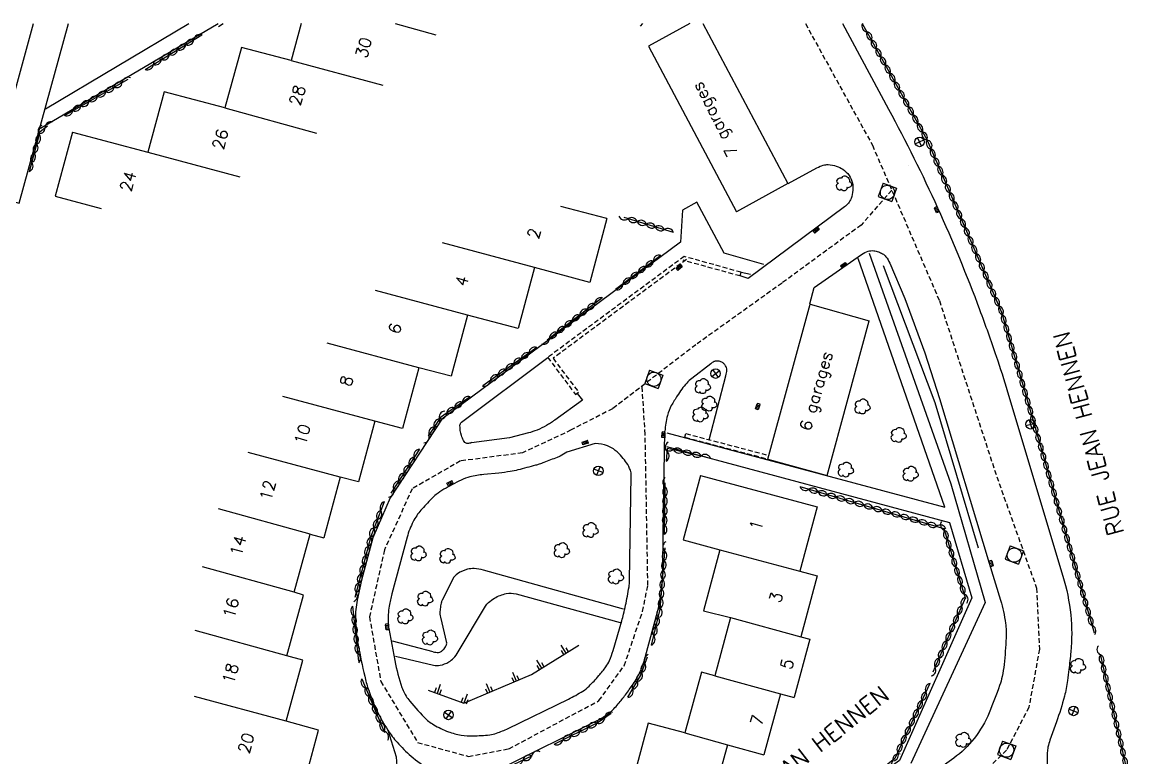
# Model space of a CAD drawing. Header units: millimetres. Extents: x 257000 to 258000, y 143000 to 144000.
# Drawn here: x 257476.3 to 257594.6, y 143922.8 to 144000.1 of the extents above; entities that cross this region are included whole.
import ezdxf
from ezdxf.enums import TextEntityAlignment as Align

# ---------------------------------------------------------------- set-up
doc = ezdxf.new("R2010")
doc.units = ezdxf.units.MM
doc.linetypes.add('DASHED', pattern=[0.75, 0.5, -0.25])
doc.layers.get('0').update_dxf_attribs({"linetype": 'CONTINUOUS'})
for name, color, linetype in [('W0001', 6, 'DASHED'), ('W0008', 7, 'CONTINUOUS'), ('W0100', 7, 'CONTINUOUS'), ('W0112', 1, 'DASHED'), ('W0211', 2, 'CONTINUOUS'), ('W0300', 7, 'CONTINUOUS'), ('W0302', 3, 'CONTINUOUS'), ('W0310', 3, 'CONTINUOUS'), ('W0400', 7, 'CONTINUOUS'), ('W0420', 7, 'CONTINUOUS'), ('W0469', 7, 'CONTINUOUS'), ('W0984', 7, 'CONTINUOUS'), ('W0989', 7, 'CONTINUOUS'), ('W0991', 7, 'CONTINUOUS')]:
    doc.layers.add(name, color=color, linetype=linetype)
doc.styles.get("Standard").update_dxf_attribs({"font": 'romans.shx', "width": 0.85})

# ---------------------------------------------------------------- blocks, each defined once
blk = doc.blocks.new('t310o')
at = {"color": 0, "linetype": 'Continuous'}
for centre, start, end in [((-0.5, 0.38), 216.8699, 323.1304), ((0.5, -0.37), 36.8699, 143.1303)]:
    blk.add_arc(centre, 0.625, start, end, dxfattribs=at)
blk = doc.blocks.new('T420')
for p, q in [((0.75, 0.75), (-0.75, 0.75)), ((-0.75, 0.75), (-0.75, -0.75)), ((0.75, 0.75), (0.75, -0.75)), ((0.75, -0.75), (-0.75, -0.75))]:
    blk.add_line(p, q)
blk.add_ellipse((0, 0), major_axis=(-0.53, 0.53), ratio=1, start_param=3.926991, end_param=10.210176)
blk = doc.blocks.new('T300')
for p, q in [((-0.8, 0.51), (-0.86, 0.34)), ((-0.86, 0.34), (-0.86, 0.17)), ((-0.86, 0.17), (-0.74, 0.06)), ((-0.69, 0.63), (-0.8, 0.51)), ((-0.8, -0.06), (-0.74, 0.06)), ((-0.74, 0.06), (-0.69, 0.11)), ((-0.57, 0.69), (-0.69, 0.63)), ((-0.46, 0.69), (-0.57, 0.69)), ((-0.29, 0.63), (-0.46, 0.69)), ((-0.29, 0.63), (-0.17, 0.74)), ((-0.23, 0.57), (-0.29, 0.63)), ((-0.17, 0.74), (-0.06, 0.8)), ((-0.06, 0.8), (0.06, 0.8)), ((0.06, 0.8), (0.23, 0.74)), ((0.23, 0.74), (0.34, 0.63)), ((0.34, 0.63), (0.4, 0.51)), ((0.46, 0.46), (0.34, 0.46)), ((0.4, 0.51), (0.4, 0.46)), ((0.57, 0.4), (0.46, 0.46)), ((0.57, 0.4), (0.69, 0.29)), ((0.69, 0.29), (0.74, 0.17)), ((0.74, 0.06), (0.69, -0.17)), ((0.74, 0.17), (0.74, 0.06)), ((-0.8, -0.17), (-0.8, -0.06)), ((-0.8, -0.23), (-0.8, -0.17)), ((-0.74, -0.34), (-0.8, -0.23)), ((-0.69, -0.4), (-0.74, -0.34)), ((-0.51, -0.46), (-0.69, -0.4)), ((-0.4, -0.46), (-0.51, -0.46)), ((-0.4, -0.46), (-0.34, -0.46)), ((-0.34, -0.46), (-0.34, -0.4)), ((-0.34, -0.51), (-0.34, -0.46)), ((-0.29, -0.63), (-0.34, -0.51)), ((-0.17, -0.74), (-0.29, -0.63)), ((-0.06, -0.8), (-0.17, -0.74)), ((0.06, -0.8), (-0.06, -0.8)), ((0.17, -0.74), (0.06, -0.8)), ((0.23, -0.69), (0.17, -0.74)), ((0.29, -0.46), (0.23, -0.46)), ((0.29, -0.63), (0.23, -0.69)), ((0.46, -0.4), (0.29, -0.46)), ((0.34, -0.51), (0.29, -0.63)), ((0.34, -0.51), (0.34, -0.46)), ((0.57, -0.34), (0.46, -0.4)), ((0.63, -0.29), (0.57, -0.34)), ((0.69, -0.17), (0.63, -0.29))]:
    blk.add_line(p, q)
blk = doc.blocks.new('T400')
for p, q in [((-0.15, 0.3), (0.15, 0.3)), ((-0.15, -0.25), (-0.15, 0.3)), ((-0.15, 0.15), (0.15, 0.15)), ((-0.15, 0), (0.15, 0)), ((0.15, 0.3), (0.15, -0.25)), ((-0.15, -0.15), (0.15, -0.15)), ((-0.15, -0.25), (-0.15, -0.3)), ((-0.15, -0.3), (0.15, -0.3)), ((0.15, -0.3), (0.15, -0.25))]:
    blk.add_line(p, q)
blk = doc.blocks.new('t211o')
at = {"color": 0, "linetype": 'Continuous'}
for p, q in [((-0.29, 0.5), (-0.29, 0)), ((0, 1), (0, 0)), ((0.29, 0.5), (0.29, 0))]:
    blk.add_line(p, q, dxfattribs=at)
blk = doc.blocks.new('T469')
at = {"color": 0, "linetype": 'Continuous', "flags": 128}
for points in [[(-0.35, 0.35), (0.35, -0.35)], [(-0.35, -0.35), (0.35, 0.35)]]:
    blk.add_lwpolyline(points, dxfattribs=at)
at = {"color": 0, "linetype": 'Continuous'}
blk.add_circle((0, 0), 0.5, dxfattribs=at)

msp = doc.modelspace()

# ---------------------------------------------------------------- linework, layer by layer
at = {"layer": 'W0001'}
for p, q in [((257558.64, 144000), (257565.69, 143987.21)), ((257565.69, 143987.21), (257572.73, 143970.87)), ((257567.72, 143982.48), (257564.51, 143978.82)), ((257564.51, 143978.82), (257556.18, 143972.72)), ((257556.18, 143972.72), (257547.12, 143966.23)), ((257572.73, 143970.87), (257578.77, 143952.34)), ((257547.12, 143966.23), (257538.35, 143959.5)), ((257541.78, 143956.8), (257541.45, 143961.88)), ((257538.35, 143959.5), (257533.99, 143957.26)), ((257533.99, 143957.26), (257528.87, 143954.85)), ((257542.06, 143940.94), (257541.78, 143956.8)), ((257528.87, 143954.85), (257522.34, 143954)), ((257522.34, 143954), (257517.26, 143951.08)), ((257578.77, 143952.34), (257582.96, 143940.62)), ((257517.26, 143951.08), (257514.35, 143944.66)), ((257514.35, 143944.66), (257512.77, 143937.6)), ((257541.51, 143938.17), (257542.06, 143940.94)), ((257582.96, 143940.62), (257583.26, 143934.21)), ((257512.77, 143937.6), (257513.97, 143930.8)), ((257539.57, 143932.47), (257541.51, 143938.17)), ((257583.26, 143934.21), (257582.15, 143928.09)), ((257536.92, 143928.79), (257539.57, 143932.47)), ((257513.97, 143930.8), (257517.84, 143924.39)), ((257527.45, 143923.73), (257536.92, 143928.79)), ((257582.15, 143928.09), (257579.8, 143923.58)), ((257517.84, 143924.39), (257523.18, 143922.93)), ((257523.18, 143922.93), (257527.45, 143923.73)), ((257579.8, 143923.58), (257573.49, 143917.45))]:
    msp.add_line(p, q, dxfattribs=at)
at = {"layer": 'W0008'}
for points in [[(257415.7, 143947.06), (257426.44, 143950.17), (257443.13, 143963.8), (257445.92, 143973.71), (257445.22, 143978.76), (257448.79, 143987.12), (257450.38, 143988.26), (257475.92, 143981.12), (257481.09, 144000, -0.019286)], [(257567.39, 143991, -0.017557), (257572.54, 143980.63, -0.017557), (257576.96, 143969.93, -0.006913), (257578.72, 143965.01, -0.009264), (257579.9, 143961.29), (257585.73, 143941.89, -0.046994), (257586.55, 143937.81, -0.050608), (257586.56, 143933.93, -0.002874), (257586.36, 143932.06, -0.004715), (257586.22, 143930.92, -0.033203), (257585.89, 143929.25, -0.019993), (257585.05, 143926.56), (257584.37, 143924.64, 0.032076), (257584.16, 143923.91, 0.042597), (257584.09, 143923.34, 0.002841), (257584.07, 143922.72, 0.006206), (257584.06, 143922.44, 0.018282), (257584.07, 143922.13, 0.030649), (257584.09, 143921.95), (257584.25, 143921.12)], [(257548.5, 143956.24), (257550.27, 143962.97, 0.049235), (257550.37, 143963.58, 0.121879), (257550.33, 143963.82, 0.060779), (257550.12, 143964.16, 0.083539), (257549.91, 143964.35, 0.096756), (257549.56, 143964.49, 0.088423), (257549.14, 143964.5, 0.091091), (257549.01, 143964.45, 0.031805), (257548.68, 143964.23), (257546.7, 143962.69, 0.038621), (257546.15, 143962.19, 0.035027), (257545.63, 143961.56, 0.014295), (257545.16, 143960.87, 0.009852), (257544.53, 143959.83, 0.069214), (257544.12, 143958.79, 0.045543), (257543.86, 143957.12)]]:
    msp.add_lwpolyline(points, format="xyb", dxfattribs=at)
for points in [[(257478.17, 143988.99), (257496.84, 144000)], [(257478.68, 143991.05), (257493.75, 144000)]]:
    msp.add_lwpolyline(points, dxfattribs=at)
at = {"layer": 'W0008', "flags": 128}
for points in [[(257562.54, 144000), (257567.39, 143991)], [(257569.48, 143985.13), (257569.48, 143985.13), (257569.48, 143985.13)], [(257554.27, 143974.67), (257550.08, 143975.87), (257547.2, 143981.21), (257545.69, 143980.39), (257545.51, 143977), (257520.38, 143958.41), (257514.95, 143950.13)], [(257544.05, 143956.97), (257573.31, 143949.15), (257564.19, 143975.29)], [(257565.36, 143975.87), (257573.93, 143951.6)], [(257552.85, 143973.6), (257551.89, 143973.82)], [(257543.67, 143946.22), (257543.86, 143957.12)], [(257536.53, 143955.84), (257533.55, 143954.91)], [(257544.01, 143955.52), (257573.81, 143947.53)], [(257573.93, 143951.6), (257577.54, 143939.11)], [(257573.81, 143947.53), (257576.13, 143939.61)], [(257577.97, 143943.24), (257579.18, 143939.36)], [(257539.5, 143938.41), (257524.76, 143942.52)], [(257521.53, 143941.57), (257520.43, 143939.37)], [(257576.13, 143939.61), (257576.13, 143939.61), (257568.53, 143922.49), (257534.59, 143898.12)], [(257577.54, 143939.11), (257569.73, 143922.18)], [(257520.24, 143937.57), (257520.89, 143934.86)], [(257519.48, 143933.93), (257515.2, 143935.05)], [(257514.71, 143925.67), (257515.59, 143922.88), (257515.74, 143920.43), (257514.92, 143916.64), (257513.01, 143910)]]:
    msp.add_lwpolyline(points, dxfattribs=at)
for points in [[(257556.82, 143983.19), (257559.85, 143984.84, -0.057473), (257560.52, 143985.11, -0.080419), (257561.04, 143985.17, -0.063424), (257561.89, 143985.01, -0.071701), (257562.58, 143984.68, -0.093741), (257563.23, 143984.04, -0.097392), (257563.59, 143983.23, -0.077067), (257563.63, 143982.47, -0.067385), (257563.44, 143981.61, -0.073205), (257563.17, 143981.12, -0.070799), (257562.75, 143980.72), (257552.6, 143973.21), (257551.76, 143973.46)], [(257559.1, 143970.54), (257559.56, 143972.24), (257564.55, 143975.73, -0.079988), (257565.25, 143976.07, -0.109386), (257565.83, 143976.11, -0.044712), (257566.32, 143975.99, -0.04663), (257566.76, 143975.8, -0.104658), (257567.11, 143975.49, -0.060392), (257567.51, 143974.8), (257569.1, 143971.08), (257571.19, 143965.37), (257572.76, 143960.57), (257577.97, 143943.24)], [(257523.51, 143955.93, -0.125789), (257523.09, 143955.84, -0.184425), (257522.81, 143955.95, -0.089946), (257522.66, 143956.15, -0.039849), (257522.45, 143956.68, -0.078698), (257522.29, 143957.75, -0.232472), (257522.47, 143958.09), (257531.53, 143964.89)], [(257534.63, 143961.11), (257535.17, 143960.38), (257532.26, 143958.29, -0.012952), (257531.81, 143957.98, -0.014899), (257531.4, 143957.74, -0.029758), (257530.4, 143957.25, -0.034752), (257529.5, 143956.95), (257527.52, 143956.44), (257523.51, 143955.92)], [(257533.55, 143954.91, -0.010653), (257532.84, 143954.52, -0.025184), (257532.52, 143954.38, -0.004137), (257531.13, 143953.84, -0.011608), (257530.63, 143953.66, -0.011926), (257530.24, 143953.55, -0.002531), (257528.39, 143953.06, -0.02383), (257527.59, 143952.89, -0.016034), (257526.38, 143952.73), (257524.79, 143952.58, 0.036105), (257523.34, 143952.33, 0.054097), (257522.42, 143951.99, 0.017653), (257520.6, 143951.02, 0.037097), (257519.79, 143950.47, 0.030062), (257519.3, 143950.02, 0.012237), (257518.18, 143948.81, 0.064255), (257517.37, 143947.63, 0.051705), (257516.73, 143945.97), (257515.13, 143940.02, 0.02222), (257514.85, 143938.74, 0.032441), (257514.75, 143937.84, 0.021669), (257514.75, 143936.93, 0.035194), (257514.81, 143936.37), (257515.44, 143933, 0.037429), (257516.18, 143930.19, 0.081345), (257516.82, 143929, 0.03062), (257518.55, 143927.02, 0.065226), (257519.53, 143926.26, 0.042895), (257521.08, 143925.52, 0.05284), (257522.42, 143925.17, 0.039034), (257523.67, 143925.09, 0.027811), (257525.42, 143925.2, 0.053339), (257526.14, 143925.37, 0.029736), (257527.36, 143925.87), (257533.71, 143928.95, 0.027584), (257535.22, 143929.79, 0.056903), (257535.87, 143930.31, 0.017247), (257536.9, 143931.42, 0.021726), (257537.65, 143932.36, 0.05132), (257538.02, 143933.01, 0.034412), (257538.4, 143934.06), (257539.32, 143937.2, 0.010069), (257539.5, 143937.9, 0.007775), (257539.72, 143938.82, 0.012359), (257540.08, 143940.76, 0.036526), (257540.14, 143941.43), (257540.32, 143952.47, 0.093927), (257540.23, 143953.02, 0.059582), (257539.82, 143953.8, 0.035262), (257539.34, 143954.42, 0.027918), (257538.63, 143955.12, 0.097316), (257537.81, 143955.59, 0.069828), (257536.53, 143955.84)], [(257514.95, 143950.13), (257513.14, 143945.91), (257511.95, 143941.48), (257511.49, 143939.37, 0.0592), (257511.3, 143937.4, 0.04198), (257511.58, 143934.64, 0.009086), (257512.27, 143931.35, 0.022435), (257512.63, 143930.04, 0.032504), (257513.55, 143927.73, 0.03436), (257514.71, 143925.67, 0.038124), (257515.68, 143924.42, 0.028966), (257517.15, 143922.96, 0.052707), (257519.1, 143921.58, 0.087472)], [(257526.74, 143921.74), (257536.74, 143926.69, 0.053124), (257537.95, 143927.46, 0.053562), (257538.95, 143928.45, 0.010586), (257539.7, 143929.41, 0.009266), (257540.51, 143930.53, 0.045376), (257541.26, 143931.87, 0.041414), (257541.83, 143933.46), (257543.07, 143938.14, 0.033682), (257543.48, 143940.27, 0.029148), (257543.64, 143942.77), (257543.67, 143946.22)], [(257522.04, 143942.14, 0.130127), (257521.53, 143941.57)], [(257523.1, 143942.61, 0.085785), (257522.04, 143942.14)], [(257523.79, 143942.68, 0.075614), (257523.1, 143942.61)], [(257524.76, 143942.52, 0.053948), (257523.79, 143942.68)], [(257515.51, 143933.47), (257519.52, 143932.52, 0.111505), (257520.21, 143932.51, 0.080267), (257521.11, 143932.86, 0.071479), (257521.61, 143933.25, 0.054147), (257522.11, 143933.92), (257524.99, 143938.74, -0.076339), (257525.29, 143939.11, -0.046598), (257525.92, 143939.57, -0.087292), (257527.17, 143940.05, -0.115412), (257528.19, 143940.01), (257539.16, 143937.02)], [(257520.21, 143938.45, 0.030572), (257520.19, 143937.89)], [(257520.31, 143939.05, 0.032899), (257520.21, 143938.45)], [(257520.43, 143939.37, 0.059254), (257520.31, 143939.05)], [(257579.18, 143939.36, -0.030809), (257579.69, 143936.93, -0.050077), (257579.76, 143935.39, -0.012084), (257579.54, 143932.59, -0.026662), (257579.34, 143931.34, -0.033693), (257579.07, 143930.38, -0.01085), (257577.97, 143927.52, -0.068664), (257576.4, 143924.82, -0.071469), (257574.24, 143922.75), (257536.48, 143895.63)], [(257520.19, 143937.89, 0.052902), (257520.24, 143937.57)], [(257520.88, 143934.69, 0.145501), (257520.89, 143934.86)], [(257519.48, 143933.93, 0.075456), (257520.03, 143933.87)], [(257520.03, 143933.87, 0.142407), (257520.31, 143933.96)], [(257520.31, 143933.96, 0.040566), (257520.54, 143934.16)], [(257520.54, 143934.16, 0.047447), (257520.71, 143934.36)], [(257520.71, 143934.36, 0.067019), (257520.88, 143934.69)]]:
    msp.add_lwpolyline(points, format="xyb", dxfattribs=at)
at = {"layer": 'W0100'}
msp.add_line((257554.67, 143954.19), (257554.67, 143954.19), dxfattribs=at)
at = {"layer": 'W0100', "flags": 128}
for points in [[(257472.95, 143983.69), (257477.41, 144000)], [(257505.59, 144000), (257504.54, 143996.13)], [(257515.46, 144000), (257519.77, 143998.83)], [(257546.46, 144000), (257542.13, 143997.62)], [(257547.84, 144000), (257556.79, 143983.18)], [(257499.31, 143997.5), (257497.56, 143991.13)], [(257504.54, 143996.13), (257499.31, 143997.5)], [(257542.13, 143997.62), (257551.39, 143980.21)], [(257504.54, 143996.13), (257514.19, 143993.52)], [(257491.18, 143992.84), (257489.47, 143986.47)], [(257497.56, 143991.13), (257491.18, 143992.84)], [(257497.56, 143991.13), (257507.2, 143988.48)], [(257481.51, 143988.6), (257479.71, 143981.86)], [(257481.51, 143988.6), (257489.47, 143986.47)], [(257489.47, 143986.47), (257499.13, 143983.88)], [(257556.79, 143983.18), (257551.39, 143980.21)], [(257479.71, 143981.86), (257484.54, 143980.57)], [(257537.74, 143979.49), (257532.91, 143980.78)], [(257537.74, 143979.49), (257535.94, 143972.78)], [(257530.12, 143974.34), (257520.46, 143976.93)], [(257530.12, 143974.34), (257528.4, 143967.92)], [(257535.94, 143972.78), (257530.12, 143974.34)], [(257523.07, 143969.35), (257513.41, 143971.93)], [(257554.67, 143954.19), (257559.13, 143970.5)], [(257559.13, 143970.5), (257565.35, 143968.75)], [(257523.07, 143969.35), (257521.35, 143962.91)], [(257528.4, 143967.92), (257523.07, 143969.35)], [(257560.91, 143952.49), (257565.35, 143968.75)], [(257517.97, 143963.81), (257508.31, 143966.4)], [(257517.97, 143963.81), (257516.25, 143957.41)], [(257521.35, 143962.91), (257517.97, 143963.81)], [(257513.33, 143958.19), (257503.67, 143960.78)], [(257513.33, 143958.19), (257511.62, 143951.79)], [(257516.25, 143957.41), (257513.33, 143958.19)], [(257509.68, 143952.31), (257500.02, 143954.9)], [(257554.67, 143954.19), (257560.91, 143952.49)], [(257509.68, 143952.31), (257507.97, 143945.91)], [(257511.62, 143951.79), (257509.68, 143952.31)], [(257547.6, 143952.46), (257545.79, 143945.7)], [(257547.6, 143952.46), (257559.87, 143949.18)], [(257506.53, 143946.3), (257496.89, 143948.95)], [(257559.87, 143949.18), (257558.06, 143942.42)], [(257504.86, 143940.2), (257506.53, 143946.3)], [(257506.53, 143946.3), (257507.97, 143945.91)], [(257545.79, 143945.7), (257549.64, 143944.67)], [(257549.64, 143944.67), (257547.92, 143938.25)], [(257549.64, 143944.67), (257558.06, 143942.42)], [(257504.86, 143940.2), (257495.21, 143942.85)], [(257558.06, 143942.42), (257559.88, 143941.93)], [(257559.88, 143941.93), (257558.16, 143935.51)], [(257504.07, 143933.51), (257505.82, 143939.88)], [(257505.82, 143939.88), (257504.86, 143940.2)], [(257547.92, 143938.25), (257550.77, 143937.52)], [(257550.77, 143937.52), (257549.12, 143931.41)], [(257550.77, 143937.52), (257558.16, 143935.51)], [(257504.07, 143933.51), (257494.43, 143936.16)], [(257559.11, 143935.27), (257557.46, 143929.16)], [(257558.16, 143935.51), (257559.11, 143935.27)], [(257504.02, 143926.62), (257505.76, 143933.04)], [(257505.76, 143933.04), (257504.07, 143933.51)], [(257547.69, 143931.79), (257545.94, 143925.39)], [(257549.12, 143931.41), (257547.69, 143931.79)], [(257549.12, 143931.41), (257556.02, 143929.51)], [(257504.02, 143926.62), (257494.37, 143929.23)], [(257556.02, 143929.51), (257554.27, 143923.1)], [(257556.02, 143929.51), (257557.46, 143929.12)], [(257507.42, 143925.7), (257504.02, 143926.62)], [(257505.68, 143919.29), (257507.42, 143925.7)], [(257542.09, 143926.41), (257540.36, 143920.01)], [(257545.94, 143925.39), (257542.09, 143926.41)], [(257545.94, 143925.39), (257550.43, 143924.16)], [(257550.43, 143924.16), (257548.7, 143917.76)], [(257550.43, 143924.16), (257554.27, 143923.1)]]:
    msp.add_lwpolyline(points, dxfattribs=at)
at = {"layer": 'W0112'}
for p, q in [((257545.88, 143975.51), (257531.53, 143964.89)), ((257546.11, 143975.19), (257532.09, 143964.8)), ((257551.76, 143973.46), (257545.77, 143975.11)), ((257551.88, 143973.85), (257545.88, 143975.51)), ((257551.76, 143973.46), (257551.88, 143973.85)), ((257531.53, 143964.89), (257534.45, 143960.99)), ((257532.09, 143964.8), (257534.77, 143961.23)), ((257534.45, 143960.99), (257534.77, 143961.23)), ((257545.96, 143956.5), (257546.06, 143956.88))]:
    msp.add_line(p, q, dxfattribs=at)
at = {"layer": 'W0112', "flags": 128}
for points in [[(257545.96, 143956.5), (257554.68, 143954.21)], [(257546.06, 143956.88), (257554.78, 143954.59)]]:
    msp.add_lwpolyline(points, dxfattribs=at)
at = {"layer": 'W0211', "flags": 128}
msp.add_lwpolyline([(257518.94, 143929.91), (257522.7, 143928.52), (257529.81, 143931.55), (257534.81, 143934.62), (257534.81, 143934.62)], dxfattribs=at)
at = {"layer": 'W0302', "flags": 128}
msp.add_lwpolyline([(257576.84, 143944.82), (257572.28, 143960.1), (257566.84, 143974.54)], dxfattribs=at)
at = {"layer": 'W0310'}
msp.add_line((257564.62, 144000), (257571.43, 143987.73), dxfattribs=at)
for points in [[(257496.88, 143999.69), (257497.37, 144000)], [(257541.48, 144000), (257541.26, 143999.74)]]:
    msp.add_lwpolyline(points, dxfattribs=at)
at = {"layer": 'W0310', "flags": 128}
for points in [[(257489.17, 143995.19), (257495.15, 143998.82)], [(257480.68, 143990.35), (257487.38, 143994.16)], [(257476.99, 143984.45), (257478.13, 143988.66), (257478.89, 143989.25)], [(257571.43, 143987.73), (257579.27, 143969.66), (257581.68, 143961.41), (257589.02, 143935.92)], [(257544.77, 143978.05), (257539.56, 143979.61)], [(257543.43, 143975.63), (257538.67, 143972.05)], [(257537.27, 143971.17), (257531.45, 143966.72)], [(257530.37, 143965.95), (257524.71, 143961.92)], [(257523.36, 143960.76), (257520.23, 143958.56), (257518.94, 143956.61)], [(257518.03, 143955.24), (257515.02, 143950.6)], [(257544.01, 143953.98), (257544.13, 143955.34), (257548.15, 143954.42)], [(257543.82, 143946.27), (257543.88, 143951.69)], [(257558.05, 143951.3), (257573.19, 143946.91), (257575.49, 143939.5)], [(257514.33, 143949.71), (257512.91, 143946.04), (257511.22, 143939.64)], [(257542.44, 143934.64), (257543.36, 143938.42), (257543.89, 143944.88)], [(257575.47, 143939.65), (257572.04, 143931.78)], [(257510.99, 143938.73), (257511.62, 143932.96)], [(257594.63, 143915.28), (257592.56, 143921.14), (257589.67, 143933.69)], [(257539.97, 143929.14), (257541.28, 143931.41), (257542.03, 143933.41)], [(257511.96, 143931.08), (257514.36, 143925.43)], [(257571.74, 143930.61), (257568.04, 143922.72), (257564.68, 143920.02)], [(257532.21, 143924.21), (257536.72, 143926.45), (257538.21, 143927.47)], [(257522.61, 143919.54), (257529.92, 143923.03)]]:
    msp.add_lwpolyline(points, dxfattribs=at)

# ---------------------------------------------------------------- block references
at = {"layer": 'W0211'}
for p, rotation in [((257533.44, 143933.78), 31.59736721504534), ((257530.88, 143932.21), 31.59736721504534), ((257528.21, 143930.87), 23.12286014934077), ((257519.88, 143929.56), 339.7554168379409), ((257525.45, 143929.69), 23.12286014934077), ((257522.69, 143928.52), 339.7554168379409)]:
    msp.add_blockref('t211o', p, dxfattribs=dict(at, rotation=rotation))
at = {"layer": 'W0300', "rotation": 69.64895427025309}
for p in [(257562.73, 143983.24), (257547.87, 143961.92), (257548.54, 143960.07), (257547.62, 143958.93), (257564.67, 143959.78), (257568.48, 143956.78), (257562.92, 143953.14), (257569.74, 143952.7), (257536.06, 143946.78), (257533.04, 143944.66), (257517.96, 143944.31), (257521, 143944.05), (257538.73, 143941.89), (257518.65, 143939.56), (257516.57, 143937.69), (257519.17, 143935.47), (257587.34, 143932.48), (257575.28, 143924.71)]:
    msp.add_blockref('T300', p, dxfattribs=at)
at = {"layer": 'W0310'}
for p, rotation in [((257565.11, 143999.13), 299.0266184567938), ((257494.3, 143998.3), 31.25778959836684), ((257565.6, 143998.25), 299.0266184567938), ((257491.74, 143996.74), 31.25778959836684), ((257492.59, 143997.26), 31.25778959836684), ((257493.44, 143997.78), 31.25778959836684), ((257566.08, 143997.38), 299.0266184567938), ((257566.57, 143996.5), 299.0266184567938), ((257490.03, 143995.7), 31.25778959836684), ((257490.88, 143996.22), 31.25778959836684), ((257567.05, 143995.63), 299.0266184567938), ((257567.54, 143994.75), 299.0266184567938), ((257485.9, 143993.31), 29.58331127073638), ((257486.77, 143993.81), 29.58331127073638), ((257568.02, 143993.88), 299.0266184567938), ((257568.51, 143993), 299.0266184567938), ((257484.16, 143992.33), 29.58331127073638), ((257485.03, 143992.82), 29.58331127073638), ((257568.99, 143992.13), 299.0266184567938), ((257481.55, 143990.85), 29.58331127073638), ((257482.42, 143991.34), 29.58331127073638), ((257483.29, 143991.83), 29.58331127073638), ((257569.48, 143991.26), 299.0266184567938), ((257569.96, 143990.38), 299.0266184567938), ((257570.45, 143989.51), 299.0266184567938), ((257478.04, 143988.31), 74.84587299281158), ((257478.64, 143989.05), 37.79250572826621), ((257570.93, 143988.63), 299.0266184567938), ((257477.78, 143987.34), 74.84587299281158), ((257571.42, 143987.76), 299.0266184567938), ((257477.51, 143986.38), 74.84587299281158), ((257571.83, 143986.81), 293.4327288455971), ((257572.23, 143985.9), 293.4327288455971), ((257477.25, 143985.41), 74.84587299281158), ((257572.63, 143984.98), 293.4327288455971), ((257573.02, 143984.06), 293.4327288455971), ((257573.42, 143983.14), 293.4327288455971), ((257573.82, 143982.23), 293.4327288455971), ((257574.22, 143981.31), 293.4327288455971), ((257574.61, 143980.39), 293.4327288455971), ((257539.98, 143979.48), 163.3514942004713), ((257540.94, 143979.2), 163.3514942004713), ((257575.01, 143979.47), 293.4327288455971), ((257541.89, 143978.91), 163.3514942004713), ((257542.85, 143978.62), 163.3514942004713), ((257543.81, 143978.34), 163.3514942004713), ((257575.41, 143978.56), 293.4327288455971), ((257575.81, 143977.64), 293.4327288455971), ((257576.21, 143976.72), 293.4327288455971), ((257576.6, 143975.8), 293.4327288455971), ((257541.83, 143974.43), 216.9459833895378), ((257542.63, 143975.03), 216.9459833895378), ((257577, 143974.89), 293.4327288455971), ((257577.4, 143973.97), 293.4327288455971), ((257540.24, 143973.23), 216.9459833895378), ((257541.04, 143973.83), 216.9459833895378), ((257577.8, 143973.05), 293.4327288455971), ((257539.44, 143972.63), 216.9459833895378), ((257578.19, 143972.13), 293.4327288455971), ((257578.59, 143971.22), 293.4327288455971), ((257535.68, 143969.95), 217.4181031530183), ((257536.48, 143970.56), 217.4181031530183), ((257578.99, 143970.3), 293.4327288455971), ((257579.35, 143969.37), 286.3106770441714), ((257534.09, 143968.74), 217.4181031530183), ((257534.89, 143969.35), 217.4181031530183), ((257579.63, 143968.41), 286.3106770441714), ((257532.51, 143967.52), 217.4181031530183), ((257533.3, 143968.13), 217.4181031530183), ((257579.91, 143967.45), 286.3106770441714), ((257531.71, 143966.92), 217.4181031530183), ((257580.19, 143966.49), 286.3106770441714), ((257528.74, 143964.79), 215.4664586573899), ((257529.55, 143965.37), 215.4664586573899), ((257580.47, 143965.53), 286.3106770441714), ((257580.76, 143964.57), 286.3106770441714), ((257527.11, 143963.63), 215.4664586573899), ((257527.92, 143964.21), 215.4664586573899), ((257581.04, 143963.61), 286.3106770441714), ((257525.48, 143962.47), 215.4664586573899), ((257526.3, 143963.05), 215.4664586573899), ((257581.32, 143962.65), 286.3106770441714), ((257581.6, 143961.69), 286.3106770441714), ((257522.54, 143960.18), 215.1235149763281), ((257581.88, 143960.73), 286.0644047531435), ((257582.15, 143959.77), 286.0644047531435), ((257520.9, 143959.03), 215.1235149763281), ((257521.72, 143959.61), 215.1235149763281), ((257582.43, 143958.81), 286.0644047531435), ((257519.58, 143957.58), 236.5475086608009), ((257520.13, 143958.41), 236.5475086608009), ((257582.71, 143957.85), 286.0644047531435), ((257519.03, 143956.74), 236.5475086608009), ((257582.98, 143956.89), 286.0644047531435), ((257583.26, 143955.92), 286.0644047531435), ((257517.48, 143954.4), 237.0417458004114), ((257544.75, 143955.2), 346.993415739627), ((257544.1, 143954.98), 84.68468249756), ((257545.72, 143954.98), 346.993415739627), ((257546.69, 143954.75), 346.993415739627), ((257547.67, 143954.53), 346.993415739627), ((257583.54, 143954.96), 286.0644047531435), ((257583.81, 143954), 286.0644047531435), ((257516.4, 143952.72), 237.0417458004114), ((257516.94, 143953.56), 237.0417458004114), ((257584.09, 143953.04), 286.0644047531435), ((257515.85, 143951.88), 237.0417458004114), ((257584.37, 143952.08), 286.0644047531435), ((257515.31, 143951.05), 237.0417458004114), ((257543.88, 143951.27), 89.36963898318221), ((257559.01, 143951.02), 343.8472275874178), ((257584.64, 143951.12), 286.0644047531435), ((257543.86, 143949.27), 89.36963898318221), ((257543.87, 143950.27), 89.36963898318221), ((257559.97, 143950.74), 343.8472275874178), ((257560.93, 143950.46), 343.8472275874178), ((257561.89, 143950.19), 343.8472275874178), ((257562.85, 143949.91), 343.8472275874178), ((257563.82, 143949.63), 343.8472275874178), ((257584.92, 143950.16), 286.0644047531435), ((257585.2, 143949.2), 286.0644047531435), ((257513.97, 143948.78), 248.8638875613729), ((257543.85, 143948.27), 89.36963898318221), ((257564.78, 143949.35), 343.8472275874178), ((257565.74, 143949.07), 343.8472275874178), ((257566.7, 143948.8), 343.8472275874178), ((257567.66, 143948.52), 343.8472275874178), ((257585.47, 143948.24), 286.0644047531435), ((257513.24, 143946.92), 248.8638875613729), ((257513.6, 143947.85), 248.8638875613729), ((257543.83, 143947.27), 89.36963898318221), ((257568.62, 143948.24), 343.8472275874178), ((257569.58, 143947.96), 343.8472275874178), ((257570.54, 143947.68), 343.8472275874178), ((257571.5, 143947.4), 343.8472275874178), ((257585.75, 143947.28), 286.0644047531435), ((257512.89, 143945.98), 255.2223625056334), ((257572.46, 143947.13), 343.8472275874178), ((257573.26, 143946.69), 287.1969752010526), ((257573.56, 143945.73), 287.1969752010526), ((257586.03, 143946.31), 286.0644047531435), ((257512.64, 143945.01), 255.2223625056334), ((257543.86, 143944.51), 85.3315014893128), ((257573.85, 143944.78), 287.1969752010526), ((257586.3, 143945.35), 286.0644047531435), ((257586.58, 143944.39), 286.0644047531435), ((257512.38, 143944.05), 255.2223625056334), ((257543.78, 143943.51), 85.3315014893128), ((257574.15, 143943.82), 287.1969752010526), ((257586.86, 143943.43), 286.0644047531435), ((257511.87, 143942.11), 255.2223625056334), ((257512.13, 143943.08), 255.2223625056334), ((257543.7, 143942.52), 85.3315014893128), ((257574.44, 143942.86), 287.1969752010526), ((257587.13, 143942.47), 286.0644047531435), ((257511.62, 143941.15), 255.2223625056334), ((257543.62, 143941.52), 85.3315014893128), ((257574.74, 143941.91), 287.1969752010526), ((257575.04, 143940.95), 287.1969752010526), ((257587.41, 143941.51), 286.0644047531435), ((257511.36, 143940.18), 255.2223625056334), ((257543.54, 143940.52), 85.3315014893128), ((257575.33, 143940), 287.1969752010526), ((257587.69, 143940.55), 286.0644047531435), ((257543.37, 143938.53), 85.3315014893128), ((257543.46, 143939.53), 85.3315014893128), ((257575.07, 143938.74), 246.4723127916167), ((257587.96, 143939.59), 286.0644047531435), ((257588.24, 143938.63), 286.0644047531435), ((257511.1, 143937.74), 276.2391336031544), ((257543.15, 143937.56), 76.24594619557112), ((257574.67, 143937.82), 246.4723127916167), ((257588.52, 143937.67), 286.0644047531435), ((257511.21, 143936.74), 276.2391336031544), ((257542.92, 143936.58), 76.24594619557112), ((257574.27, 143936.9), 246.4723127916167), ((257588.79, 143936.71), 286.0644047531435), ((257511.31, 143935.75), 276.2391336031544), ((257542.68, 143935.61), 76.24594619557112), ((257573.48, 143935.07), 246.4723127916167), ((257573.87, 143935.99), 246.4723127916167), ((257511.42, 143934.76), 276.2391336031544), ((257511.53, 143933.76), 276.2391336031544), ((257573.08, 143934.15), 246.4723127916167), ((257541.76, 143932.69), 69.3493741706288), ((257572.68, 143933.24), 246.4723127916167), ((257589.69, 143933.6), 102.9471302396312), ((257589.91, 143932.63), 102.9471302396312), ((257541.41, 143931.76), 69.3493741706288), ((257572.28, 143932.32), 246.4723127916167), ((257590.14, 143931.65), 102.9471302396312), ((257512.35, 143930.16), 293.0763745792151), ((257540.97, 143930.87), 59.99504172100358), ((257590.36, 143930.68), 102.9471302396312), ((257512.74, 143929.24), 293.0763745792151), ((257540.47, 143930), 59.99504172100358), ((257571.32, 143929.7), 244.8632877681364), ((257590.59, 143929.7), 102.9471302396312), ((257513.13, 143928.32), 293.0763745792151), ((257570.47, 143927.89), 244.8632877681364), ((257570.89, 143928.8), 244.8632877681364), ((257590.81, 143928.73), 102.9471302396312), ((257513.53, 143927.4), 293.0763745792151), ((257537.52, 143926.99), 34.24818001413783), ((257570.04, 143926.99), 244.8632877681364), ((257591.03, 143927.75), 102.9471302396312), ((257591.26, 143926.78), 102.9471302396312), ((257513.92, 143926.48), 293.0763745792151), ((257514.31, 143925.56), 293.0763745792151), ((257535.79, 143925.99), 26.43090684793273), ((257536.69, 143926.43), 26.43090684793273), ((257569.62, 143926.08), 244.8632877681364), ((257591.48, 143925.81), 102.9471302396312), ((257533.11, 143924.65), 26.43090684793273), ((257534, 143925.1), 26.43090684793273), ((257534.9, 143925.54), 26.43090684793273), ((257568.77, 143924.27), 244.8632877681364), ((257569.19, 143925.18), 244.8632877681364), ((257591.71, 143924.83), 102.9471302396312), ((257568.34, 143923.37), 244.8632877681364), ((257591.93, 143923.86), 102.9471302396312), ((257528.93, 143922.55), 25.50589668586877), ((257529.83, 143922.98), 25.50589668586877), ((257567.82, 143922.54), 218.7602098012035), ((257592.16, 143922.88), 102.9471302396312), ((257592.38, 143921.91), 102.9471302396312)]:
    msp.add_blockref('t310o', p, dxfattribs=dict(at, rotation=rotation))
at = {"layer": 'W0400'}
for p, rotation in [((257572.46, 143980.42), 203.5284264644589), ((257559.76, 143978.28), 306.2762410881363), ((257545.35, 143974.35), 307.696811108429), ((257562.65, 143974.59), 304.9498468555526), ((257553.63, 143959.73), 159.6489542702531), ((257535.48, 143955.93), 106.9711733159587), ((257543.7, 143956.75), 178.4884578294944), ((257521.25, 143951.66), 117.5442280624426), ((257578.17, 143943.21), 196.5742478049362), ((257514.63, 143936.54), 185.9093587938635)]:
    msp.add_blockref('T400', p, dxfattribs=dict(at, rotation=rotation))
at = {"layer": 'W0420', "rotation": 69.64895427025309}
for p in [(257567.27, 143982.25), (257542.69, 143962.6), (257580.62, 143944.1), (257579.8, 143923.58)]:
    msp.add_blockref('T420', p, dxfattribs=at)
at = {"layer": 'W0469'}
for p, rotation in [((257570.65, 143987.56), 69.25228997473792), ((257549.18, 143963.19), 351.5474130141353), ((257582.32, 143957.86), 330.3167727905559), ((257536.85, 143952.96), 202.9930064427463), ((257521.08, 143927.29), 280.5634518455087), ((257586.85, 143927.71), 295.0491094869463)]:
    msp.add_blockref('T469', p, dxfattribs=dict(at, rotation=rotation))

# ---------------------------------------------------------------- texts
at = {"layer": 'W0984'}
for s, rotation, p in [('7 garages', 117.0513, (257549.28, 143990)), ('6 garages', 74.0996, (257559.95, 143961.3))]:
    msp.add_text(s, height=1.25, rotation=rotation, dxfattribs=at).set_placement(p, align=Align.MIDDLE)
at = {"layer": 'W0989'}
for rotation, p in [(105.2963, (257588.43, 143956.88)), (38.1896, (257558.37, 143922.95))]:
    msp.add_text('RUE JEAN HENNEN', height=1.75, rotation=rotation, dxfattribs=at).set_placement(p, align=Align.MIDDLE)
at = {"layer": 'W0991'}
for s, p in [('30', (257512.16, 143997.48)), ('28', (257505.18, 143992.46)), ('26', (257497.08, 143987.84)), ('24', (257487.37, 143983.42)), ('2', (257530.08, 143977.94)), ('4', (257522.49, 143972.94)), ('6', (257515.45, 143967.94)), ('8', (257510.35, 143962.42)), ('10', (257505.71, 143956.8)), ('12', (257502.06, 143950.92)), ('1', (257553.46, 143947.27)), ('14', (257498.94, 143945.1)), ('16', (257498.2, 143938.55)), ('3', (257555.54, 143939.65)), ('18', (257498.13, 143931.66)), ('5', (257556.7, 143932.64)), ('7', (257553.57, 143926.74)), ('20', (257499.79, 143924.32))]:
    msp.add_text(s, height=1.25, rotation=74.0996, dxfattribs=at).set_placement(p, align=Align.MIDDLE)

doc.saveas('drawing.dxf')
